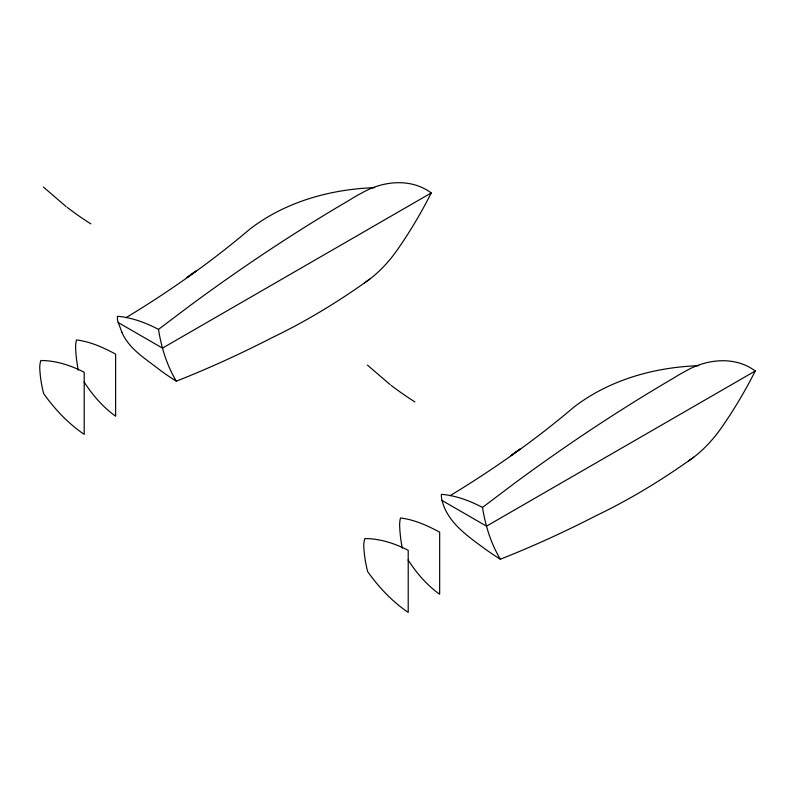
<?xml version="1.0" encoding="UTF-8"?>
<svg xmlns="http://www.w3.org/2000/svg" width="795" height="795" viewBox="0 0 795 795"><rect width="100%" height="100%" fill="white"/><g stroke="black" fill="none" stroke-linecap="round" stroke-linejoin="round"><path stroke-width="1.19" d="M121.864 332.221L117.66 320.802A34.354 14.489 49.2 0 1 117.421 316.321L119.538 316.49A153.495 68.052 50.5 0 1 129.337 318.169L132.775 319.034A153.196 71.152 51.8 0 1 158.483 329.388L191.048 304.843A1713.891 989.517 -60 0 1 339.038 206.253L349.899 199.863A147.751 85.303 -60 0 1 361.268 193.294C382.236 180.892 410.816 177.663 431.228 192.956A269.078 155.353 -60 0 1 397.639 249.421A90.193 52.072 -60 0 1 370.371 278.667L364.438 282.95A665.773 384.382 -60 0 1 272.526 337.438A1331.635 768.825 -60 0 1 176.321 381.173A103.052 26.851 41 0 1 160.719 370.689C146.628 359.31 129.227 349.611 121.874 332.231M482.505 507.429L515.071 482.873A1713.891 989.517 -60 0 1 663.06 384.293L673.912 377.903A147.751 85.303 -60 0 1 685.28 371.335C706.258 358.933 734.828 355.703 755.25 370.997A269.078 155.353 -60 0 1 721.651 427.452A90.193 52.072 -60 0 1 694.393 456.708L688.45 460.991A665.773 384.382 -60 0 1 596.538 515.478A1331.635 768.825 -60 0 1 500.343 559.213A103.052 26.851 41 0 1 484.731 548.729C466.983 535.631 446.561 521.878 441.672 498.843A34.354 14.489 49.2 0 1 441.434 494.351L443.56 494.53A153.495 68.052 50.5 0 1 453.349 496.209L456.787 497.064A153.196 71.152 51.8 0 1 482.505 507.429C485.367 525.535 490.883 543.412 500.343 559.213M364.438 282.95L369.745 279.134M688.45 460.991L693.767 457.175M126.007 317.662L128.999 315.873A1200.182 692.922 0 0 0 187.004 277.793L197.995 269.893A1186.379 684.942 0 0 0 249.779 229.179C285.246 201.821 330.362 189.18 374.713 187.66M450.03 495.702L453.011 493.904A1200.182 692.922 0 0 0 511.016 455.823L522.017 447.933A1186.379 684.942 0 0 0 573.791 407.209C609.268 379.861 654.374 367.22 698.726 365.69M431.228 192.956L162.498 348.111L118.048 322.452M755.25 370.997L486.51 526.151L442.07 500.492M391.22 385.466L399.279 391.408A103.052 26.851 41 0 0 414.891 401.892M67.207 207.425L75.257 213.378A103.052 26.851 41 0 0 90.868 223.862M390.196 384.671L367.429 365.084M66.174 206.64L43.407 187.044M408.073 559.938C416.52 573.056 426.905 585.14 439.665 594.243L439.665 532.163C427.432 525.584 414.443 519.682 400.521 517.972A32.098 15.274 67.5 0 0 399.627 524.988A98.977 47.094 67.5 0 0 402.27 548.222M84.061 381.898C92.508 395.026 102.893 407.1 115.643 416.202L115.643 354.123C103.41 347.544 90.421 341.651 76.509 339.932A32.098 15.274 67.5 0 0 75.605 346.958A98.977 47.094 67.5 0 0 78.258 370.192M176.321 381.173C166.87 365.382 161.355 347.504 158.483 329.388M195.868 271.165L186.964 277.534L195.868 271.165M519.89 449.195L510.986 455.575L519.89 449.195M43.218 360.552L40.833 360.533A32.486 18.762 60 0 0 39.75 367.658A100.18 57.836 60 0 0 43.646 393.555A113.705 65.647 60 0 0 84.2 434.358L84.2 372.279A155.452 89.755 60 0 0 43.218 360.552M367.23 538.593L364.845 538.573A32.486 18.762 60 0 0 363.772 545.698A100.18 57.836 60 0 0 367.668 571.595A113.705 65.647 60 0 0 408.213 612.398L408.213 550.319A155.452 89.755 60 0 0 367.23 538.593"/></g></svg>
